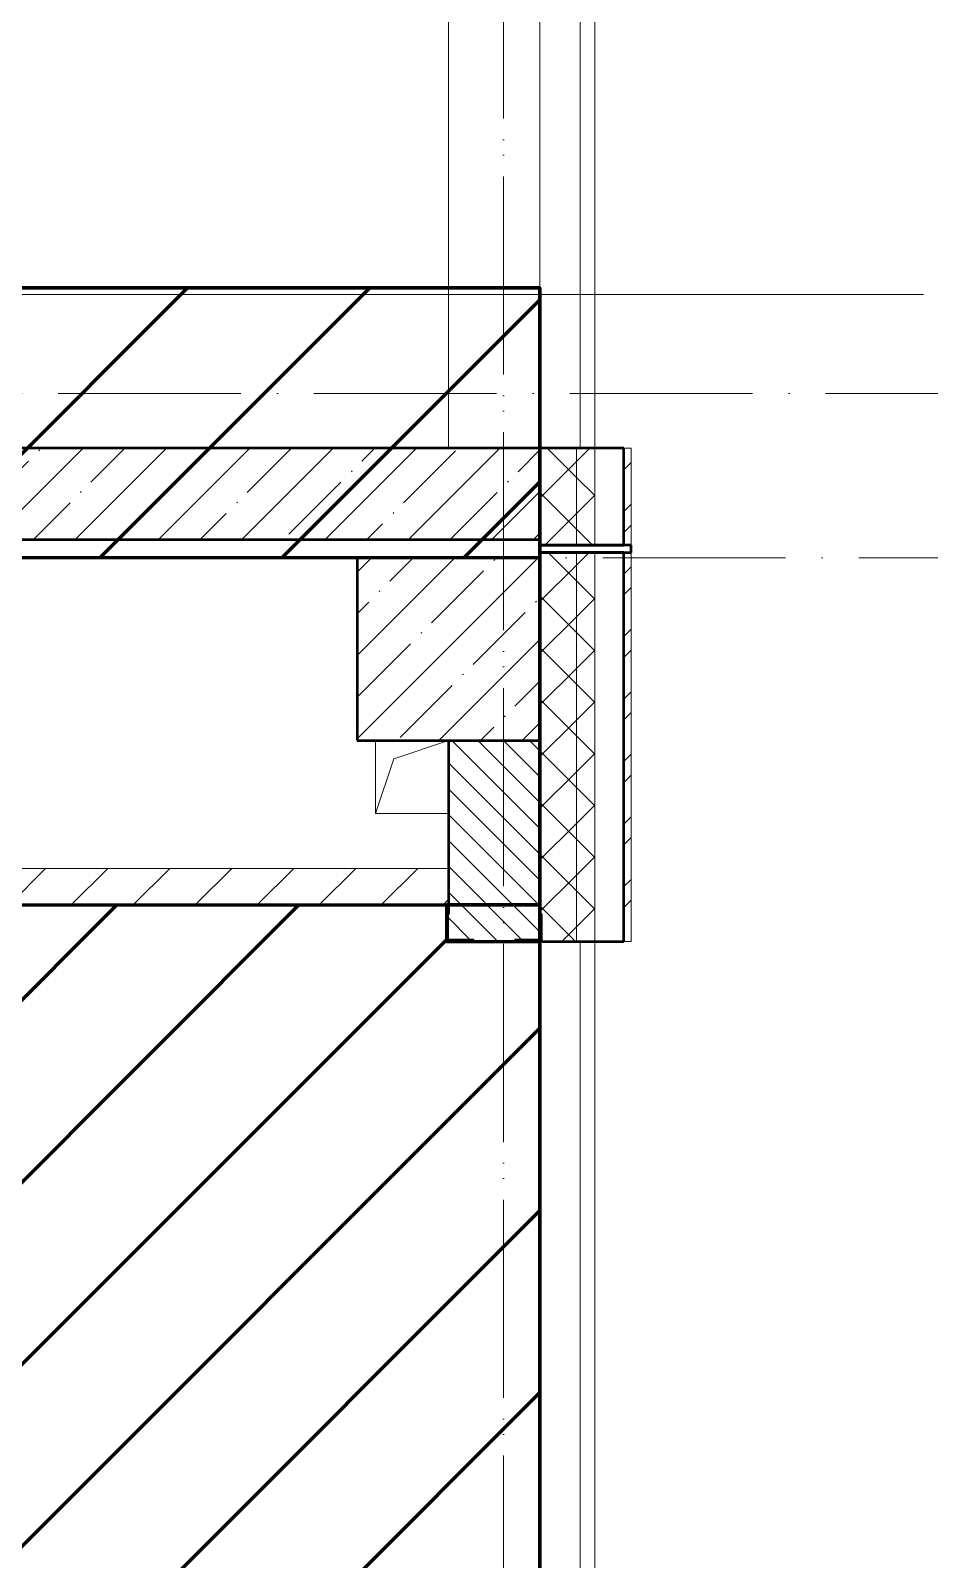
# Model space of a CAD drawing. Header units: millimetres. Extents: x -606178 to 312196, y -19338 to 632709.
# Drawn here: x -325975 to -323515, y 495834 to 500018 of the extents above; entities that cross this region are included whole.
import ezdxf

# ---------------------------------------------------------------- set-up
doc = ezdxf.new("R2010")
doc.units = ezdxf.units.MM
doc.linetypes.add('50_200_ШТРИХ_1Т_ш5_п1_п1_', pattern=[700, 500, -100, 0, -100])
for name, color, linetype, lineweight in [('6.4.1) Окр пт с инж. ПТ2.16', 3, 'Continuous', 60), ('6.4.3) Окр пт с инж. ПТ2.3', 150, 'Continuous', 60), ('A-DETL-GENF-OTLN', 7, 'Continuous', 9), ('A-FLOR-____-OTLN', 7, 'Continuous', 9), ('A-GENM-____-MCUT', 7, 'Continuous', 25), ('A-GENM-____-OTLN', 7, 'Continuous', 9), ('A-GENM-____-OTLN-1', 7, 'Continuous', 25), ('A-WALL-____-MCUT', 7, 'Continuous', 13), ('A-WALL-____-MCUT-1', 7, 'Continuous', 9), ('A-WALL-____-MCUT-2', 7, 'Continuous', 50), ('A-WALL-____-MCUT-3', 7, 'Continuous', 9), ('A-WALL-____-OTLN', 7, 'Continuous', 9), ('A-WALL-____-PATT-1', 7, 'Continuous', 9), ('A-WALL-FNSH-MCUT-1', 7, 'Continuous', 9), ('S-COLS-____-MCUT', 7, 'Continuous', 50), ('S-COLS-____-OTLN', 7, 'Continuous', 9), ('S-GRID-____-OTLN-1', 7, '50_200_ШТРИХ_1Т_ш5_п1_п1_', 9)]:
    doc.layers.add(name, color=color, linetype=linetype, lineweight=lineweight)
pattern_1 = [(135, (-425830.77, 451794.26), (-35.35534, -35.35534), [])]
pattern_2 = [(45, (-425830.77, 451794.26), (-70.71068, 70.71068), []), (135, (-425830.77, 451794.26), (-70.71068, -70.71068), [])]
pattern_3 = [(45, (-101000, -46531.04), (-114.04925, 114.04925), []), (45, (-100885.95, -46531.04), (-114.04925, 114.04925), [201.613, -40.323, 3.353, -36.97])]
pattern_4 = [(45, (-425830.77, 451794.26), (-84.85281, 84.85281), [])]
pattern_5 = [(45, (-425830.77, 451794.26), (-114.04925, 114.04925), []), (45, (-425716.72, 451794.26), (-114.04925, 114.04925), [201.612, -40.322, 3.353, -36.97])]
pattern_6 = [(45, (-425830.77, 451794.26), (-85.53659, 85.53659), []), (45, (-425773.75, 451794.26), (-85.53659, 85.53659), [])]

# ---------------------------------------------------------------- blocks, each defined once
blk = doc.blocks.new('BSC_Колонна _Прямоугольная - 500х500-V129-АР1_План отверстий 1 этажа в осях 1-64_А-ГГ')
at = {"layer": 'S-COLS-____-OTLN'}
h = blk.add_hatch(dxfattribs=at)
h.set_pattern_fill('FP_163', color=256, style=0, pattern_type=2)
h.set_pattern_definition(pattern_3)
h.paths.add_polyline_path([(-250, -250), (250, -250), (250, 250), (-250, 250), (-250, -216.9)], flags=0)
at = {"layer": 'S-COLS-____-MCUT'}
for p, q in [((250, 250), (-250, 250)), ((-250, 250), (-250, -250)), ((250, -250), (250, 250)), ((-250, -250), (250, -250))]:
    blk.add_line(p, q, dxfattribs=at)
blk = doc.blocks.new('Фахверк_СКБ_Уголок - 250_2700-27497298-АР1_План отверстий 1 этажа в осях 1-64_А-ГГ')
at = {"layer": 'A-GENM-____-MCUT'}
for p, q in [((200, 181), (125, 181)), ((125, 181), (125, 106)), ((131, 106), (131, 175)), ((131, 175), (200, 175)), ((200, 175), (200, 181)), ((125, 106), (131, 106)), ((131, -6), (125, -6)), ((125, -6), (125, -81)), ((131, -75), (131, -6)), ((125, -81), (200, -81)), ((200, -75), (131, -75)), ((200, -81), (200, -75))]:
    blk.add_line(p, q, dxfattribs=at)
blk = doc.blocks.new('AR_Отверстие прямоугольное _в плите_ - AR_Отверстие прямоугольное _в плите_-V185-АР1_План отверстий 1 этажа в осях 1-64_А-ГГ')
at = {"layer": 'A-GENM-____-OTLN'}
for p, q in [((-100, 100), (-100, -100)), ((-50, 50), (100, 100)), ((-100, -100), (-50, 50)), ((-100, -100), (100, -100))]:
    blk.add_line(p, q, dxfattribs=at)
blk = doc.blocks.new('Стены 13 - Стены 4-31812941-АР1_План отверстий 1 этажа в осях 1-64_А-ГГ')
at = {"layer": 'A-WALL-____-MCUT-2'}
for p, q in [((-1843.5, 41030.2), (-1843.5, 41010.2)), ((-1593.5, 41030.2), (-1843.5, 41030.2)), ((-1843.5, 41010.2), (-1593.5, 41010.2)), ((-1593.5, 41010.2), (-1593.5, 41030.2))]:
    blk.add_line(p, q, dxfattribs=at)
blk = doc.blocks.new('DET_L_Линия разрыва - М100-27490010-АР1_План отверстий 1 этажа в осях 1-64_А-ГГ')
at = {"layer": 'A-DETL-GENF-OTLN'}
blk.add_line((14100, 0), (0, 0), dxfattribs=at)
blk = doc.blocks.new('BSC_Колонна _Прямоугольная - 500х500-V137-АР1_План отверстий 1 этажа в осях 1-64_Ю-ЯЯ')
at = {"layer": 'S-COLS-____-OTLN'}
h = blk.add_hatch(dxfattribs=at)
h.set_pattern_fill('FP_148', color=256, style=0, pattern_type=2)
h.set_pattern_definition(pattern_3)
h.paths.add_polyline_path([(-250, -250), (250, -250), (250, 250), (-250, 250)], flags=0)
at = {"layer": 'S-COLS-____-MCUT'}
for p, q in [((250, 250), (-250, 250)), ((-250, 250), (-250, -250)), ((250, -250), (250, 250)), ((-250, -250), (250, -250))]:
    blk.add_line(p, q, dxfattribs=at)
blk = doc.blocks.new('Фахверк_СКБ_Уголок - 250_2700-27497298-АР1_План отверстий 1 этажа в осях 1-64_Ю-ЯЯ')
at = {"layer": 'A-GENM-____-MCUT'}
for p, q in [((200, 181), (125, 181)), ((125, 181), (125, 106)), ((131, 106), (131, 175)), ((131, 175), (200, 175)), ((200, 175), (200, 181)), ((125, 106), (131, 106)), ((131, -6), (125, -6)), ((125, -6), (125, -81)), ((131, -75), (131, -6)), ((125, -81), (200, -81)), ((200, -75), (131, -75)), ((200, -81), (200, -75))]:
    blk.add_line(p, q, dxfattribs=at)
blk = doc.blocks.new('AR_Отверстие прямоугольное _в плите_ - AR_Отверстие прямоугольное _в плите_-V215-АР1_План отверстий 1 этажа в осях 1-64_Ю-ЯЯ')
at = {"layer": 'A-GENM-____-OTLN'}
for p, q in [((-100, 100), (-100, -100)), ((-50, 50), (100, 100)), ((-100, -100), (-50, 50)), ((-100, -100), (100, -100))]:
    blk.add_line(p, q, dxfattribs=at)
blk = doc.blocks.new('Стены 13 - Стены 4-31812941-АР1_План отверстий 1 этажа в осях 1-64_Ю-ЯЯ')
at = {"layer": 'A-WALL-____-MCUT'}
for p, q in [((-1843.5, 41030.2), (-1843.5, 41010.2)), ((-1593.5, 41030.2), (-1843.5, 41030.2)), ((-1843.5, 41010.2), (-1593.5, 41010.2)), ((-1593.5, 41010.2), (-1593.5, 41030.2))]:
    blk.add_line(p, q, dxfattribs=at)

msp = doc.modelspace()

# ---------------------------------------------------------------- hatches: boundary and pattern name
at = {"layer": '6.4.3) Окр пт с инж. ПТ2.3'}
h = msp.add_hatch(dxfattribs=at)
h.set_pattern_fill('ANSI31', color=256, scale=111)
h.paths.add_polyline_path([(-324580.7712, 494225.3011), (-325080.7712, 494225.3011), (-325080.7712, 494725.3011), (-324580.7712, 494725.3011), (-324580.7712, 497525.3011), (-324836.7712, 497525.3011), (-324836.7712, 497625.3011), (-328980.7712, 497625.3011), (-328980.7712, 498575.3011), (-324580.7712, 498575.3011), (-324580.7712, 499314.185), (-337180.7712, 499314.185), (-337180.7712, 488775.3011), (-336580.7712, 488775.3011), (-336580.7712, 488175.3011), (-324580.7712, 488175.3011), (-324580.7712, 488875.3011), (-325080.7712, 488875.3011), (-325080.7712, 489375.3011), (-324580.7712, 489375.3011)])
h.paths.add_polyline_path([(-331930.7712, 493875.3011), (-333130.7712, 493875.3011), (-333130.7712, 495760.3011), (-331930.7712, 495760.3011)], flags=16)
h.paths.add_polyline_path([(-332080.7712, 489375.3011), (-332080.7712, 488875.3011), (-332580.7712, 488875.3011), (-332580.7712, 489375.3011)], flags=16)
h.paths.add_polyline_path([(-336580.7712, 494225.3011), (-337080.7712, 494225.3011), (-337080.7712, 494725.3011), (-336580.7712, 494725.3011)], flags=16)
h.paths.add_polyline_path([(-336580.7712, 494775.3011), (-337080.7712, 494775.3011), (-337080.7712, 495275.3011), (-336580.7712, 495275.3011)], flags=16)
h.paths.add_polyline_path([(-332080.7712, 498075.3011), (-332580.7712, 498075.3011), (-332580.7712, 498575.3011), (-332080.7712, 498575.3011)], flags=16)
h.paths.add_polyline_path([(-332630.7712, 498625.3011), (-333130.7712, 498625.3011), (-333130.7712, 499125.3011), (-332630.7712, 499125.3011)], flags=16)
h.paths.add_polyline_path([(-336580.7712, 497725.3011), (-337080.7712, 497725.3011), (-337080.7712, 498225.3011), (-336580.7712, 498225.3011)], flags=16)
at = {"layer": 'A-WALL-____-PATT-1'}
h = msp.add_hatch(dxfattribs=at)
h.set_pattern_fill('FP_1', color=256, style=0, pattern_type=2)
h.set_pattern_definition(pattern_2)
h.paths.add_polyline_path([(-324430.7712, 498610.3011), (-324430.7712, 498875.3011), (-324480.7712, 498875.3011), (-324480.7712, 498610.3011)], flags=0)
h.paths.add_polyline_path([(-324430.7712, 500975.3011), (-324430.7712, 501575.3011), (-324480.7712, 501575.3011), (-324480.7712, 500975.3011)], flags=0)
h.paths.add_polyline_path([(-324480.7712, 502975.3011), (-324430.7712, 502975.3011), (-324430.7712, 507575.3011), (-324480.7712, 507575.3011), (-324480.7712, 505789.1468)], flags=0)
h.paths.add_polyline_path([(-324480.7712, 509375.3011), (-324430.7712, 509375.3011), (-324430.7712, 510575.3011), (-324480.7712, 510575.3011), (-324480.7712, 509825.3596)], flags=0)
h.paths.add_polyline_path([(-324430.7712, 512375.3011), (-324430.7712, 513575.3011), (-324480.7712, 513575.3011), (-324480.7712, 512375.3011)], flags=0)
h.paths.add_polyline_path([(-324430.7712, 515375.3011), (-324430.7712, 516575.3011), (-324480.7712, 516575.3011), (-324480.7712, 515375.3011)], flags=0)
h.paths.add_polyline_path([(-324480.7712, 518375.3011), (-324430.7712, 518375.3011), (-324430.7712, 519525.3011), (-324480.7712, 519525.3011), (-324480.7712, 518705.0277)], flags=0)
h.paths.add_polyline_path([(-324430.7712, 521275.3011), (-324430.7712, 522525.3011), (-324480.7712, 522525.3011), (-324480.7712, 521275.3011)], flags=0)
h.paths.add_polyline_path([(-324430.7712, 524325.3011), (-324430.7712, 525525.3011), (-324480.7712, 525525.3011), (-324480.7712, 524325.3011)], flags=0)
h.paths.add_polyline_path([(-324480.7712, 527325.3011), (-324430.7712, 527325.3011), (-324430.7712, 528525.3011), (-324480.7712, 528525.3011), (-324480.7712, 528391.9384)], flags=0)
h.paths.add_polyline_path([(-324480.7712, 530325.3011), (-324430.7712, 530325.3011), (-324430.7712, 537625.3011), (-324480.7712, 537625.3011), (-324480.7712, 530813.6661)], flags=0)
h = msp.add_hatch(dxfattribs=at)
h.set_pattern_fill('FP_1', color=256, style=0, pattern_type=2)
h.set_pattern_definition(pattern_2)
h.paths.add_polyline_path([(-324480.7712, 498610.3011), (-324480.7712, 498875.3011), (-324580.7712, 498875.3011), (-324580.7712, 498610.3011)], flags=0)
h.paths.add_polyline_path([(-324480.7712, 500975.3011), (-324480.7712, 501575.3011), (-324580.7712, 501575.3011), (-324580.7712, 500975.3011)], flags=0)
h.paths.add_polyline_path([(-324480.7712, 502975.3011), (-324480.7712, 507575.3011), (-324574.7712, 507575.3011), (-324574.7712, 507500.3011), (-324580.7712, 507500.3011), (-324580.7712, 502975.3011)], flags=0)
h.paths.add_polyline_path([(-324480.7712, 509375.3011), (-324480.7712, 510575.3011), (-324574.7712, 510575.3011), (-324574.7712, 510500.3011), (-324580.7712, 510500.3011), (-324580.7712, 509450.3011), (-324574.7712, 509450.3011), (-324574.7712, 509375.3011)], flags=0)
h.paths.add_polyline_path([(-324480.7712, 512375.3011), (-324480.7712, 513575.3011), (-324574.7712, 513575.3011), (-324574.7712, 513500.3011), (-324580.7712, 513500.3011), (-324580.7712, 512450.3011), (-324574.7712, 512450.3011), (-324574.7712, 512375.3011)], flags=0)
h.paths.add_polyline_path([(-324574.7712, 515375.3011), (-324480.7712, 515375.3011), (-324480.7712, 516575.3011), (-324574.7712, 516575.3011), (-324574.7712, 516500.3011), (-324580.7712, 516500.3011), (-324580.7712, 515450.3011), (-324574.7712, 515450.3011), (-324574.7712, 515381.3011)], flags=0)
h.paths.add_polyline_path([(-324480.7712, 518375.3011), (-324480.7712, 519525.3011), (-324574.7712, 519525.3011), (-324574.7712, 519450.3011), (-324580.7712, 519450.3011), (-324580.7712, 518450.3011), (-324574.7712, 518450.3011), (-324574.7712, 518375.3011)], flags=0)
h.paths.add_polyline_path([(-324574.7712, 521275.3011), (-324480.7712, 521275.3011), (-324480.7712, 522525.3011), (-324574.7712, 522525.3011), (-324574.7712, 522450.3011), (-324580.7712, 522450.3011), (-324580.7712, 521350.3011), (-324574.7712, 521350.3011), (-324574.7712, 521281.3011)], flags=0)
h.paths.add_polyline_path([(-324574.7712, 524325.3011), (-324480.7712, 524325.3011), (-324480.7712, 525525.3011), (-324580.7712, 525525.3011), (-324580.7712, 524400.3011), (-324574.7712, 524400.3011), (-324574.7712, 524331.3011)], flags=0)
h.paths.add_polyline_path([(-324574.7712, 527325.3011), (-324480.7712, 527325.3011), (-324480.7712, 528525.3011), (-324574.7712, 528525.3011), (-324574.7712, 528450.3011), (-324580.7712, 528450.3011), (-324580.7712, 527400.3011), (-324574.7712, 527400.3011), (-324574.7712, 527331.3011)], flags=0)
h.paths.add_polyline_path([(-324480.7712, 530325.3011), (-324480.7712, 537575.3011), (-324580.7712, 537575.3011), (-324580.7712, 530400.3011), (-324574.7712, 530400.3011), (-324574.7712, 530325.3011)], flags=0)
h = msp.add_hatch(dxfattribs=at)
h.set_pattern_fill('FP_3', color=256, style=0, pattern_type=2)
h.set_pattern_definition(pattern_6)
h.paths.add_polyline_path([(-324330.7712, 498610.3011), (-324330.7712, 498875.3011), (-324350.7712, 498875.3011), (-324350.7712, 498610.3011)], flags=0)
h.paths.add_polyline_path([(-324330.7712, 500975.3011), (-324330.7712, 501575.3011), (-324350.7712, 501575.3011), (-324350.7712, 500975.3011)], flags=0)
h.paths.add_polyline_path([(-324330.7712, 502975.3011), (-324330.7712, 507575.3011), (-324350.7712, 507575.3011), (-324350.7712, 502975.3011)], flags=0)
h.paths.add_polyline_path([(-324350.7712, 509375.3011), (-324330.7712, 509375.3011), (-324330.7712, 510576.8011), (-324350.7712, 510576.8011), (-324350.7712, 509825.3596)], flags=0)
h.paths.add_polyline_path([(-324330.7712, 512375.3011), (-324330.7712, 513575.3011), (-324350.7712, 513575.3011), (-324350.7712, 512375.3011)], flags=0)
h.paths.add_polyline_path([(-324330.7712, 515375.3011), (-324330.7712, 516575.3011), (-324350.7712, 516575.3011), (-324350.7712, 515375.3011)], flags=0)
h.paths.add_polyline_path([(-324330.7712, 518375.3011), (-324330.7712, 519525.3011), (-324350.7712, 519525.3011), (-324350.7712, 518375.3011)], flags=0)
h = msp.add_hatch(dxfattribs=at)
h.set_pattern_fill('FP_27', color=256, style=0, pattern_type=2)
h.set_pattern_definition(pattern_5)
h.paths.add_polyline_path([(-324580.7712, 498625.3011), (-324580.7712, 498875.3011), (-328980.7712, 498875.3011), (-328980.7712, 498625.3011), (-325100.2569, 498625.3011)], flags=0)
h = msp.add_hatch(dxfattribs=at)
h.set_pattern_fill('FP_13', color=256, style=0, pattern_type=2)
h.set_pattern_definition(pattern_5)
h.paths.add_polyline_path([(-324580.7712, 498625.3011), (-324580.7712, 498875.3011), (-328980.7712, 498875.3011), (-328980.7712, 498625.3011), (-325098.6419, 498625.3011)], flags=0)
h = msp.add_hatch(dxfattribs=at)
h.set_pattern_fill('FP_1', color=256, style=0, pattern_type=2)
h.set_pattern_definition(pattern_2)
h.paths.add_polyline_path([(-324480.7712, 498610.3011), (-324480.7712, 498875.3011), (-324580.7712, 498875.3011), (-324580.7712, 498610.3011)], flags=0)
h = msp.add_hatch(dxfattribs=at)
h.set_pattern_fill('FP_1', color=256, style=0, pattern_type=2)
h.set_pattern_definition(pattern_2)
h.paths.add_polyline_path([(-324430.7712, 498610.3011), (-324430.7712, 498875.3011), (-324480.7712, 498875.3011), (-324480.7712, 498610.3011)], flags=0)
h = msp.add_hatch(dxfattribs=at)
h.set_pattern_fill('FP_3', color=256, style=0, pattern_type=2)
h.set_pattern_definition(pattern_6)
h.paths.add_polyline_path([(-324330.7712, 498610.3011), (-324330.7712, 498875.3011), (-324350.7712, 498875.3011), (-324350.7712, 498610.3011)], flags=0)
h = msp.add_hatch(dxfattribs=at)
h.set_pattern_fill('FP_1', color=256, style=0, pattern_type=2)
h.set_pattern_definition(pattern_2)
h.paths.add_polyline_path([(-324480.7712, 449775.3011), (-324480.7712, 450725.3011), (-324574.7712, 450725.3011), (-324574.7712, 450650.3011), (-324580.7712, 450650.3011), (-324580.7712, 449775.3011)], flags=0)
h.paths.add_polyline_path([(-324574.7712, 452525.3011), (-324480.7712, 452525.3011), (-324480.7712, 453725.3011), (-324574.7712, 453725.3011), (-324574.7712, 453650.3011), (-324580.7712, 453650.3011), (-324580.7712, 452600.3011), (-324574.7712, 452600.3011), (-324574.7712, 452528.7451)], flags=0)
h.paths.add_polyline_path([(-324574.7712, 458525.3011), (-324480.7712, 458525.3011), (-324480.7712, 459725.3011), (-324574.7712, 459725.3011), (-324574.7712, 459650.3011), (-324580.7712, 459650.3011), (-324580.7712, 458600.3011), (-324574.7712, 458600.3011), (-324574.7712, 458531.3011)], flags=0)
h.paths.add_polyline_path([(-324574.7712, 461525.3011), (-324480.7712, 461525.3011), (-324480.7712, 462725.3011), (-324574.7712, 462725.3011), (-324574.7712, 462650.3011), (-324580.7712, 462650.3011), (-324580.7712, 461600.3011), (-324574.7712, 461600.3011), (-324574.7712, 461531.3011)], flags=0)
h.paths.add_polyline_path([(-324480.7712, 464525.3011), (-324480.7712, 465725.3011), (-324574.7712, 465725.3011), (-324574.7712, 465650.3011), (-324580.7712, 465650.3011), (-324580.7712, 464600.3011), (-324574.7712, 464600.3011), (-324574.7712, 464525.3011)], flags=0)
h.paths.add_polyline_path([(-324480.7712, 467525.3011), (-324480.7712, 468725.3011), (-324574.7712, 468725.3011), (-324574.7712, 468650.3011), (-324580.7712, 468650.3011), (-324580.7712, 467600.3011), (-324574.7712, 467600.3011), (-324574.7712, 467525.3011)], flags=0)
h.paths.add_polyline_path([(-324480.7712, 476525.3011), (-324480.7712, 477725.3011), (-324574.7712, 477725.3011), (-324574.7712, 477650.3011), (-324580.7712, 477650.3011), (-324580.7712, 476600.3011), (-324574.7712, 476600.3011), (-324574.7712, 476525.3011)], flags=0)
h.paths.add_polyline_path([(-324480.7712, 485525.3011), (-324480.7712, 486725.3011), (-324574.7712, 486725.3011), (-324574.7712, 486650.3011), (-324580.7712, 486650.3011), (-324580.7712, 485600.3011), (-324574.7712, 485600.3011), (-324574.7712, 485525.3011)], flags=0)
h.paths.add_polyline_path([(-324574.7712, 497525.3011), (-324480.7712, 497525.3011), (-324480.7712, 498590.3011), (-324580.7712, 498590.3011), (-324580.7712, 497600.3011), (-324574.7712, 497600.3011), (-324574.7712, 497531.3011)], flags=0)
h = msp.add_hatch(dxfattribs=at)
h.set_pattern_fill('FP_1', color=256, style=0, pattern_type=2)
h.set_pattern_definition(pattern_2)
h.paths.add_polyline_path([(-324574.7712, 497525.3011), (-324480.7712, 497525.3011), (-324480.7712, 498590.3011), (-324580.7712, 498590.3011), (-324580.7712, 497600.3011), (-324574.7712, 497600.3011), (-324574.7712, 497531.3011)], flags=0)
h = msp.add_hatch(dxfattribs=at)
h.set_pattern_fill('FP_1', color=256, style=0, pattern_type=2)
h.set_pattern_definition(pattern_2)
h.paths.add_polyline_path([(-324480.7712, 449725.3011), (-324430.7712, 449725.3011), (-324430.7712, 450725.3011), (-324480.7712, 450725.3011), (-324480.7712, 449775.3011)], flags=0)
h.paths.add_polyline_path([(-324480.7712, 452525.3011), (-324430.7712, 452525.3011), (-324430.7712, 453725.3011), (-324480.7712, 453725.3011), (-324480.7712, 452528.7451)], flags=0)
h.paths.add_polyline_path([(-324430.7712, 458525.3011), (-324430.7712, 459725.3011), (-324480.7712, 459725.3011), (-324480.7712, 458525.3011)], flags=0)
h.paths.add_polyline_path([(-324430.7712, 461525.3011), (-324430.7712, 462725.3011), (-324480.7712, 462725.3011), (-324480.7712, 461525.3011)], flags=0)
h.paths.add_polyline_path([(-324430.7712, 464525.3011), (-324430.7712, 465725.3011), (-324480.7712, 465725.3011), (-324480.7712, 464525.3011)], flags=0)
h.paths.add_polyline_path([(-324430.7712, 467525.3011), (-324430.7712, 468725.3011), (-324480.7712, 468725.3011), (-324480.7712, 467525.3011)], flags=0)
h.paths.add_polyline_path([(-324430.7712, 476525.3011), (-324430.7712, 477725.3011), (-324480.7712, 477725.3011), (-324480.7712, 476525.3011)], flags=0)
h.paths.add_polyline_path([(-324430.7712, 485525.3011), (-324430.7712, 486725.3011), (-324480.7712, 486725.3011), (-324480.7712, 485525.3011)], flags=0)
h.paths.add_polyline_path([(-324480.7712, 497525.3011), (-324430.7712, 497525.3011), (-324430.7712, 498590.3011), (-324480.7712, 498590.3011), (-324480.7712, 498108.4269)], flags=0)
h = msp.add_hatch(dxfattribs=at)
h.set_pattern_fill('FP_1', color=256, style=0, pattern_type=2)
h.set_pattern_definition(pattern_2)
h.paths.add_polyline_path([(-324430.7712, 497525.3011), (-324430.7712, 498590.3011), (-324480.7712, 498590.3011), (-324480.7712, 497525.3011)], flags=0)
h = msp.add_hatch(dxfattribs=at)
h.set_pattern_fill('FP_3', color=256, style=0, pattern_type=2)
h.set_pattern_definition(pattern_6)
h.paths.add_polyline_path([(-324350.7712, 449625.3011), (-324330.7712, 449625.3011), (-324330.7712, 450725.3011), (-324350.7712, 450725.3011), (-324350.7712, 449645.3011)], flags=0)
h.paths.add_polyline_path([(-324350.7712, 452525.3011), (-324330.7712, 452525.3011), (-324330.7712, 453725.3011), (-324350.7712, 453725.3011), (-324350.7712, 452528.7451)], flags=0)
h.paths.add_polyline_path([(-324330.7712, 458525.3011), (-324330.7712, 459725.3011), (-324350.7712, 459725.3011), (-324350.7712, 458525.3011)], flags=0)
h.paths.add_polyline_path([(-324350.7712, 461525.3011), (-324330.7712, 461525.3011), (-324330.7712, 462725.3011), (-324350.7712, 462725.3011), (-324350.7712, 461988.6791)], flags=0)
h.paths.add_polyline_path([(-324350.7712, 464525.3011), (-324330.7712, 464525.3011), (-324330.7712, 465725.3011), (-324350.7712, 465725.3011), (-324350.7712, 464568.6611)], flags=0)
h.paths.add_polyline_path([(-324330.7712, 467525.3011), (-324330.7712, 468725.3011), (-324350.7712, 468725.3011), (-324350.7712, 467525.3011)], flags=0)
h.paths.add_polyline_path([(-324330.7712, 476525.3011), (-324330.7712, 477725.3011), (-324350.7712, 477725.3011), (-324350.7712, 476525.3011)], flags=0)
h.paths.add_polyline_path([(-324330.7712, 485525.3011), (-324330.7712, 486725.3011), (-324350.7712, 486725.3011), (-324350.7712, 485525.3011)], flags=0)
h.paths.add_polyline_path([(-324350.7712, 497525.3011), (-324330.7712, 497525.3011), (-324330.7712, 498590.3011), (-324350.7712, 498590.3011), (-324350.7712, 498108.4269)], flags=0)
h = msp.add_hatch(dxfattribs=at)
h.set_pattern_fill('FP_3', color=256, style=0, pattern_type=2)
h.set_pattern_definition(pattern_6)
h.paths.add_polyline_path([(-324350.7712, 497525.3011), (-324330.7712, 497525.3011), (-324330.7712, 498590.3011), (-324350.7712, 498590.3011), (-324350.7712, 497716.7213)], flags=0)
h = msp.add_hatch(dxfattribs=at)
h.set_pattern_fill('FP_6', color=256, style=0, pattern_type=2)
h.set_pattern_definition(pattern_1)
h.paths.add_polyline_path([(-324761.7712, 497525.3011), (-324649.7712, 497525.3011), (-324649.7712, 497531.3011), (-324580.7712, 497531.3011), (-324580.7712, 498075.3011), (-324830.7712, 498075.3011), (-324830.7712, 497531.3011), (-324761.7712, 497531.3011)], flags=0)
h = msp.add_hatch(dxfattribs=at)
h.set_pattern_fill('FP_6', color=256, style=0, pattern_type=2)
h.set_pattern_definition(pattern_1)
h.paths.add_polyline_path([(-324649.7712, 497525.3011), (-324649.7712, 497531.3011), (-324580.7712, 497531.3011), (-324580.7712, 498075.3011), (-324830.7712, 498075.3011), (-324830.7712, 497531.3011), (-324761.7712, 497531.3011), (-324761.7712, 497525.3011)], flags=0)
h = msp.add_hatch(dxfattribs=at)
h.set_pattern_fill('FP_4', color=256, style=0, pattern_type=2)
h.set_pattern_definition(pattern_4)
h.paths.add_polyline_path([(-324830.7712, 497625.3011), (-324830.7712, 497725.3011), (-326030.7712, 497725.3011), (-326030.7712, 497625.3011), (-325100.2569, 497625.3011)], flags=0)
h.paths.add_polyline_path([(-327480.7712, 497625.3011), (-327480.7712, 497628.3011), (-327433.7712, 497628.3011), (-327433.7712, 497722.3011), (-327480.7712, 497722.3011), (-327480.7712, 497725.3011), (-328980.7712, 497725.3011), (-328980.7712, 497625.3011)], flags=0)
h = msp.add_hatch(dxfattribs=at)
h.set_pattern_fill('FP_4', color=256, style=0, pattern_type=2)
h.set_pattern_definition(pattern_4)
h.paths.add_polyline_path([(-325098.6419, 497625.3011), (-324830.7712, 497625.3011), (-324830.7712, 497725.3011), (-326030.7712, 497725.3011), (-326030.7712, 497625.3011)], flags=0)
h.paths.add_polyline_path([(-327480.7712, 497625.3011), (-327480.7712, 497628.3011), (-327433.7712, 497628.3011), (-327433.7712, 497722.3011), (-327480.7712, 497722.3011), (-327480.7712, 497725.3011), (-328980.7712, 497725.3011), (-328980.7712, 497625.3011)], flags=0)

# ---------------------------------------------------------------- linework, layer by layer
at = {"layer": '6.4.1) Окр пт с инж. ПТ2.16'}
for points in [[(-348130.7712, 499314.185), (-324580.7712, 499314.185), (-324580.7712, 468375.3011), (-348130.7712, 468375.3011)], [(-348130.7712, 485525.3011), (-324580.7712, 485525.3011), (-324580.7712, 499314.185), (-348130.7712, 499314.185)], [(-328980.7712, 497625.3011), (-324580.7712, 497625.3011), (-324580.7712, 498575.3011), (-328980.7712, 498575.3011)], [(-324836.7712, 497525.3011), (-324580.7712, 497525.3011), (-324580.7712, 497625.3011), (-324836.7712, 497625.3011)]]:
    msp.add_lwpolyline(points, close=True, dxfattribs=at)
at = {"layer": 'A-FLOR-____-OTLN'}
for p, q in [((-325080.7712, 498575.3011), (-328880.7712, 498575.3011)), ((-325080.7712, 498575.3011), (-328880.7712, 498575.3011)), ((-325030.7712, 497875.3011), (-325030.7712, 498075.3011)), ((-325030.7712, 497875.3011), (-325030.7712, 498075.3011)), ((-324830.7712, 497875.3011), (-325030.7712, 497875.3011)), ((-324830.7712, 497875.3011), (-325030.7712, 497875.3011))]:
    msp.add_line(p, q, dxfattribs=at)
at = {"layer": 'A-WALL-____-MCUT'}
for p, q in [((-324350.7712, 498875.3011), (-324580.7712, 498875.3011)), ((-324350.7712, 498610.3011), (-324350.7712, 498875.3011)), ((-324580.7712, 498625.3011), (-324580.7712, 498610.3011)), ((-324580.7712, 498610.3011), (-324350.7712, 498610.3011)), ((-324350.7712, 498590.3011), (-324580.7712, 498590.3011)), ((-324580.7712, 498590.3011), (-324580.7712, 498575.3011)), ((-324350.7712, 497525.3011), (-324350.7712, 498590.3011)), ((-324830.7712, 498075.3011), (-324830.7712, 497600.3011)), ((-324761.7712, 497525.3011), (-324649.7712, 497525.3011)), ((-324574.7712, 497525.3011), (-324350.7712, 497525.3011))]:
    msp.add_line(p, q, dxfattribs=at)
at = {"layer": 'A-WALL-____-MCUT-1'}
for p, q in [((-324580.7712, 498875.3011), (-328730.7712, 498875.3011)), ((-324580.7712, 498625.3011), (-324580.7712, 498875.3011)), ((-324480.7712, 498875.3011), (-324480.7712, 498610.3011)), ((-324430.7712, 498875.3011), (-324430.7712, 498610.3011)), ((-328980.7712, 498625.3011), (-324580.7712, 498625.3011)), ((-324480.7712, 498590.3011), (-324480.7712, 497525.3011)), ((-324430.7712, 498590.3011), (-324430.7712, 497525.3011)), ((-324580.7712, 497600.3011), (-324580.7712, 498075.3011))]:
    msp.add_line(p, q, dxfattribs=at)
at = {"layer": 'A-WALL-____-MCUT-2'}
for p, q in [((-324580.7712, 498875.3011), (-328730.7712, 498875.3011)), ((-324350.7712, 498875.3011), (-324580.7712, 498875.3011)), ((-324580.7712, 498625.3011), (-324580.7712, 498875.3011)), ((-324350.7712, 498610.3011), (-324350.7712, 498875.3011)), ((-328980.7712, 498625.3011), (-324580.7712, 498625.3011)), ((-324580.7712, 498625.3011), (-324580.7712, 498610.3011)), ((-324580.7712, 498610.3011), (-324350.7712, 498610.3011)), ((-324350.7712, 498590.3011), (-324580.7712, 498590.3011)), ((-324580.7712, 498590.3011), (-324580.7712, 498575.3011)), ((-324350.7712, 497525.3011), (-324350.7712, 498590.3011)), ((-324830.7712, 498075.3011), (-324830.7712, 497600.3011)), ((-324761.7712, 497525.3011), (-324649.7712, 497525.3011)), ((-324574.7712, 497525.3011), (-324350.7712, 497525.3011))]:
    msp.add_line(p, q, dxfattribs=at)
at = {"layer": 'A-WALL-____-MCUT-3'}
for p, q in [((-324480.7712, 498875.3011), (-324480.7712, 498610.3011)), ((-324430.7712, 498875.3011), (-324430.7712, 498610.3011)), ((-324480.7712, 498590.3011), (-324480.7712, 497525.3011)), ((-324430.7712, 498590.3011), (-324430.7712, 497525.3011)), ((-324580.7712, 497600.3011), (-324580.7712, 498075.3011))]:
    msp.add_line(p, q, dxfattribs=at)
at = {"layer": 'A-WALL-____-OTLN'}
for p, q in [((-324830.7712, 498875.3011), (-324830.7712, 500975.3011)), ((-324580.7712, 498875.3011), (-324580.7712, 500975.3011)), ((-324580.7712, 500975.3011), (-324580.7712, 498875.3011)), ((-324470.7712, 500975.3011), (-324470.7712, 498875.3011)), ((-324430.7712, 500975.3011), (-324430.7712, 498875.3011)), ((-324830.7712, 498875.3011), (-324830.7712, 499295.4397)), ((-324580.7712, 499295.4397), (-324580.7712, 498875.3011)), ((-324470.7712, 499295.4397), (-324470.7712, 498875.3011)), ((-324430.7712, 499295.4397), (-324430.7712, 498875.3011)), ((-324580.7712, 498875.3011), (-324580.7712, 498875.3011)), ((-324580.7712, 494725.3011), (-324580.7712, 497525.3011)), ((-324580.7712, 494725.3011), (-324580.7712, 497525.3011)), ((-324470.7712, 497525.3011), (-324470.7712, 486725.3011)), ((-324470.7712, 497525.3011), (-324470.7712, 493275.3011)), ((-324430.7712, 497525.3011), (-324430.7712, 486725.3011)), ((-324430.7712, 497525.3011), (-324430.7712, 493275.3011))]:
    msp.add_line(p, q, dxfattribs=at)
at = {"layer": 'A-WALL-FNSH-MCUT-1'}
for p, q in [((-324330.7712, 498875.3011), (-324350.7712, 498875.3011)), ((-324330.7712, 498875.3011), (-324350.7712, 498875.3011)), ((-324330.7712, 498610.3011), (-324330.7712, 498875.3011)), ((-324330.7712, 498610.3011), (-324330.7712, 498875.3011)), ((-324350.7712, 498610.3011), (-324330.7712, 498610.3011)), ((-324350.7712, 498610.3011), (-324330.7712, 498610.3011)), ((-324330.7712, 498590.3011), (-324350.7712, 498590.3011)), ((-324330.7712, 498590.3011), (-324350.7712, 498590.3011)), ((-324330.7712, 497525.3011), (-324330.7712, 498590.3011)), ((-324330.7712, 497525.3011), (-324330.7712, 498590.3011)), ((-324830.7712, 497725.3011), (-326030.7712, 497725.3011)), ((-324830.7712, 497725.3011), (-326030.7712, 497725.3011)), ((-326030.7712, 497625.3011), (-324830.7712, 497625.3011)), ((-326030.7712, 497625.3011), (-324830.7712, 497625.3011)), ((-324350.7712, 497525.3011), (-324330.7712, 497525.3011)), ((-324350.7712, 497525.3011), (-324330.7712, 497525.3011))]:
    msp.add_line(p, q, dxfattribs=at)
at = {"layer": 'S-GRID-____-OTLN-1'}
for p, q in [((-324680.7712, 491375.8881), (-324680.7712, 542687.1106)), ((-324680.7712, 447311.6528), (-324680.7712, 501675.2188)), ((-324680.7712, 447311.6528), (-324680.7712, 501675.2188)), ((-321898.6563, 499025.3011), (-332809.5068, 499025.3011)), ((-321898.6563, 499025.3011), (-332809.5068, 499025.3011)), ((-332809.5068, 498575.3011), (-321756.3646, 498575.3011)), ((-332809.5068, 498575.3011), (-321756.3646, 498575.3011))]:
    msp.add_line(p, q, dxfattribs=at)

# ---------------------------------------------------------------- block references
at = {"layer": 'A-DETL-GENF-OTLN', "rotation": 180}
msp.add_blockref('DET_L_Линия разрыва - М100-27490010-АР1_План отверстий 1 этажа в осях 1-64_А-ГГ', (-323530.7712, 499295.4397), dxfattribs=at)
at = {"layer": 'A-GENM-____-OTLN'}
for name in ['AR_Отверстие прямоугольное _в плите_ - AR_Отверстие прямоугольное _в плите_-V185-АР1_План отверстий 1 этажа в осях 1-64_А-ГГ', 'AR_Отверстие прямоугольное _в плите_ - AR_Отверстие прямоугольное _в плите_-V215-АР1_План отверстий 1 этажа в осях 1-64_Ю-ЯЯ']:
    msp.add_blockref(name, (-324930.7712, 497975.3011), dxfattribs=at)
at = {"layer": 'A-GENM-____-OTLN-1', "rotation": 89.99999999999993}
for name in ['Фахверк_СКБ_Уголок - 250_2700-27497298-АР1_План отверстий 1 этажа в осях 1-64_А-ГГ', 'Фахверк_СКБ_Уголок - 250_2700-27497298-АР1_План отверстий 1 этажа в осях 1-64_Ю-ЯЯ']:
    msp.add_blockref(name, (-324655.7712, 497400.3011), dxfattribs=at)
at = {"layer": 'A-WALL-____-OTLN'}
for name in ['Стены 13 - Стены 4-31812941-АР1_План отверстий 1 этажа в осях 1-64_А-ГГ', 'Стены 13 - Стены 4-31812941-АР1_План отверстий 1 этажа в осях 1-64_Ю-ЯЯ']:
    msp.add_blockref(name, (-322737.2594, 457580.0591), dxfattribs=at)
at = {"layer": 'S-COLS-____-OTLN'}
for name in ['BSC_Колонна _Прямоугольная - 500х500-V129-АР1_План отверстий 1 этажа в осях 1-64_А-ГГ', 'BSC_Колонна _Прямоугольная - 500х500-V137-АР1_План отверстий 1 этажа в осях 1-64_Ю-ЯЯ']:
    msp.add_blockref(name, (-324830.7712, 498325.3011), dxfattribs=at)

doc.saveas('drawing.dxf')
